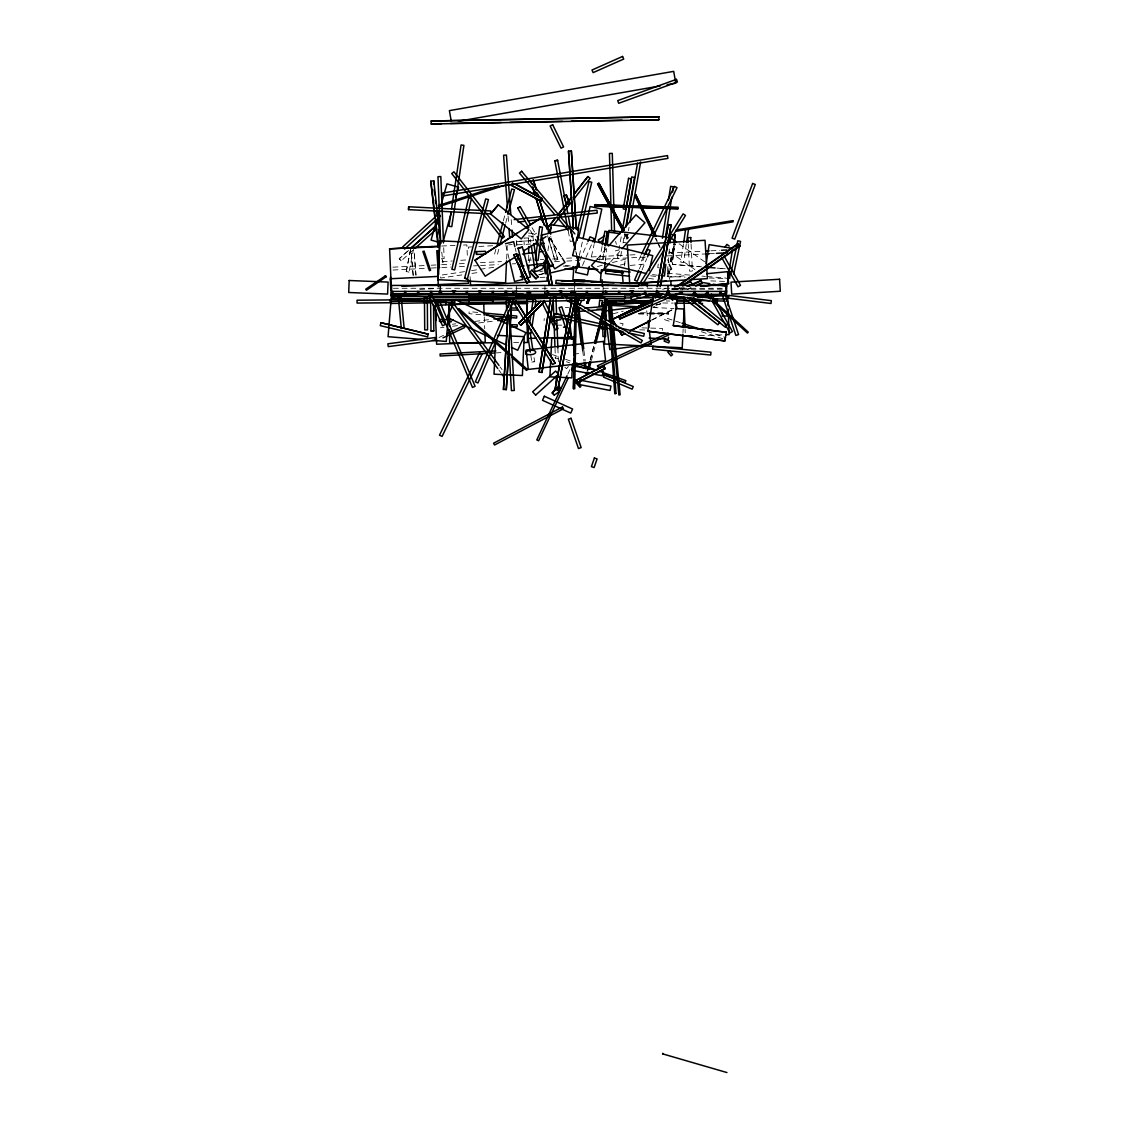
<?xml version="1.0" encoding="UTF-8"?>
<svg xmlns="http://www.w3.org/2000/svg" width="1129" height="1129" viewBox="0 0 1129 1129"><rect width="100%" height="100%" fill="white"/><g stroke="black" fill="none" stroke-linecap="round" stroke-linejoin="round"><path stroke-width="0.75" stroke-dasharray="5 3.75" d="M662.356 330.458L662.413 328.412L641.498 327.847M669.596 279.385L669.695 276.549L685.148 277.113M649.231 314.088L668.495 314.116L668.523 312.804L649.26 312.789M506.639 259.148L507.26 245.628M682.974 332.632L683.144 329.245M413.609 248.719L409.023 272.131L406.242 271.581L410.49 249.834M409.023 272.131L406.257 271.496M667.465 271.539L669.624 246.235M544.065 320.608L544.263 318.59M605.398 260.658L606.753 248.888M547.932 250.751L549.95 235.171M605.045 247.576L603.465 259.726L596.789 258.866M624.422 265.922L625.551 257.257M622.686 325.589L622.968 323.571L617.916 322.852M401.134 260.855L399.243 258.753L409.361 249.692L399.243 258.753L401.134 260.898L413.793 249.495M683.468 243.85L680.745 262.126L683.553 262.549L686.277 244.273M658.278 264.073L657.727 267.573L660.536 268.01M621.529 251.513L620.301 258.428L617.492 257.934L621.754 233.802M623.01 242.933L624.549 234.282M625.029 233.745L623.504 242.368L626.299 242.862M626.905 239.419L629.051 227.352M656.499 307.695L653.705 306.778L656.499 307.695L657.12 304.265M599.527 260.037L602.392 244.767M602.618 258.851L604.876 246.983M406.242 271.581L410.815 248.253M669.031 268.392L667.324 276.591L668.805 268.236M670.174 261.674L673.928 243.61M670.4 261.815L674.168 243.765M669.299 271.764L668.509 276.845L669.878 270.268M671.36 261.914L675.114 243.864M671.586 262.069L675.354 244.005M579.36 255.493L582.324 241.973M591.469 256.368L594.066 244.541M590.157 360.151L594.164 344.881L590.199 360.222M591.384 360.532L595.83 343.569M495.885 249.17L494.558 254.18L497.31 254.9L499.074 248.225M503.365 220.748L505.129 214.058M505.665 223.147L507.429 216.458M529.148 262.549L530.489 257.624M639.437 268.829L644.179 257.44M642.048 269.93L646.79 258.541M579.77 260.559L587.306 243.144M582.493 265.484L592.076 243.342M567.774 374.193L569.976 369.479M640.835 255.62L638.591 260.39L641.145 261.632L643.375 256.862M568.367 366.459L566.56 368.647L564.218 366.713M597.142 259.021L607.402 247.336M610.718 261.745L619.863 251.358M516.659 241.479L533.862 240.604L516.659 241.479L516.842 244.894M672.39 289.419L675.241 287.429M676.963 289.504L679.813 287.514M533.664 234.973L536.571 233.153M651.8 319.959L673.872 308.88M651.8 320.1L673.872 309.021M439.012 337.486L443.669 335.285M679.997 289.532L683.214 288.135M681.591 289.363L684.809 287.951M687.688 289.038L690.906 287.641M687.674 289.56L690.892 288.163M554.988 260.263L547.48 235.382L554.988 260.263L557.811 259.444L550.684 236.201M615.333 250.92L618.057 250.144M597.424 266.585L602.42 265.188M612.412 262.591L627.399 258.555M620.216 265.132L628.543 262.916M662.61 289.25L665.969 288.389M673.392 289.461L680.124 287.754M613.089 313.791L623.222 311.181M655.85 305.056L662.61 303.348L655.864 305.098M539.845 271.807L543.105 271.002M538.9 274.7L543.783 273.472M538.9 274.926L543.797 273.698M568.282 231.106L570.258 241.479L573.052 240.943M530.828 355.437L531.844 362.099L534.652 361.661L533.636 355.014M531.844 362.099L534.652 361.661M464.583 271.637L440.324 275.25L440.733 278.059L463.271 274.7M471.527 270.607L494.05 267.248M471.936 273.416L478.865 272.385M573.786 354.153L582.437 353.024M452.348 324.235L455.82 323.797M474.886 321.412L490.48 319.465M440.465 327.763L443.937 327.339M452.602 326.253L457.809 325.604M478.597 322.993L495.941 320.819M670.372 277.184L687.674 275.476M630.151 265.442L647.397 263.876M413.073 275.363L411.252 253.305L414.244 253.065L416.065 275.123M442.201 261.688L452.306 260.982M460.717 260.319L467.462 259.868M528.555 238.007L528.598 244.908M471.922 246.884L468.408 247.082L468.606 250.567M478.908 246.489L492.907 245.699M508.629 244.81L512.143 244.612M517.336 244.824L530.771 244.062M495.984 352.897L502.969 352.502M424.123 265.583L392.44 267.206L392.596 270.057L429.542 268.152M431.151 265.216L439.957 264.765M441.707 264.666L450.513 264.228M459.305 263.763L466.348 263.41M480.418 262.676L501.544 261.603M527.935 260.22L531.449 260.051M540.241 259.585L543.769 259.416M552.561 258.964L559.603 258.612M566.645 258.231L571.923 257.976M591.271 256.96L628.232 255.069M629.982 254.971L637.024 254.618M668.693 252.967L702.139 251.259M710.931 250.793L719.737 250.356M431.292 268.053L440.098 267.601M441.848 267.502L450.654 267.065M459.447 266.599L466.489 266.246M473.531 265.88L478.809 265.611M480.559 265.513L498.171 264.609M512.241 263.876L515.77 263.706M554.466 261.702L559.758 261.434M566.786 261.067L579.106 260.446M596.705 259.529L645.971 257.003M667.084 255.902L705.794 253.912M709.322 253.729L716.365 253.376M539.958 277.508L545.236 277.226M419.762 289.349L436.768 288.502M441.552 246.037L455.043 245.416M463.483 245.064L466.856 244.894L467.392 257.116M441.298 258.781L444.149 258.597L443.57 244.64M699.345 335.623L723.858 334.748M414.244 253.065L415.853 275.123M411.252 253.305L413.285 275.349M565.319 307.455L568.72 307.413M513.667 342.609L518.86 342.567M528.612 238.007L524.096 238.036L524.152 244.937M673.547 289.306L724.635 289.123M393.386 288.276L726.384 288.276M640.496 312.775L647.496 312.775M638.746 313.34L651.01 313.354M652.76 313.354L668.523 313.382M638.718 313.495L647.467 313.509M649.217 313.523L668.495 313.537M638.718 314.074L647.467 314.088M558.403 325.138L561.805 325.166M666.237 300.991L669.709 301.034M662.751 302.981L673.152 303.094M639.706 329.823L646.677 330.035M709.167 277.988L728.05 278.68M710.79 280.895L727.951 281.516M563.202 266.119L569.792 266.416M653.028 307.497L673.773 308.499M528.598 233.096L537.051 233.689M528.4 235.919L535.202 236.413M701.434 266.797L672.418 264.384L674.225 243.497L672.447 264.398L699.754 266.67M667.295 273.204L689.833 275.095M701.942 276.083L705.427 276.393M707.135 276.52L726.215 278.115M477.666 312.423L469.156 311.632L468.958 313.65L482.577 314.906M650.629 275.829L655.794 276.422M648.582 278.454L655.469 279.244M652.435 274.629L657.6 275.236M625.141 234.31L628.444 234.733M565.234 265.315L570.385 265.978M557.811 259.444L550.557 236.173M667.084 276.45L668.509 276.845M680.335 322.682L665.32 317.757L664.685 319.69L671.36 321.878M707.064 331.446L725.425 337.458M701.419 331.728L723.124 338.841M552.448 354.619L558.968 356.933M565.488 359.248L572.022 361.562M555.031 357.695L558.29 358.853M566.448 361.732L569.708 362.889M679.122 243.822L704.665 261.773M669.37 251.654L696.339 270.607M499.978 366.812L502.109 369.649M498.736 369.903L500.867 372.753M561.296 256.579L548.426 235.961L561.268 256.579M532.041 227.649L536.374 235.227M530.432 230.556L534.751 238.12M626.736 234.973L628.373 238.021M626.482 234.973L628.119 238.021M624.859 234.028L628.133 240.124M624.591 234.028L627.865 240.124M667.465 259.628L668.989 262.775M655.808 238.163L657.318 241.31M658.08 242.876L660.352 247.59M655.286 238.163L656.796 241.31M657.558 242.876L659.816 247.59M615.559 241.366L616.392 244.301M575.776 251.273L576.566 254.561L575.776 251.301M515.247 248.281L516.038 251.598M505.891 245.289L509.024 258.47M533.41 240.11L532.86 236.695L530.051 237.118L530.856 242.227M646.705 310.757L647.778 319.154M583.947 350.554L585.203 361.097M582.733 350.696L583.989 361.238M441.749 252.148L442.921 262.577L441.693 257.426M511.197 219.605L511.705 226.59M508.106 216.331L508.742 225.052M470.101 276.732L470.285 280.218M691.075 244.217L692.43 271.002L689.593 271.2L688.238 244.358M484.242 316.91L484.722 328.751M557.867 347.958L558.375 362.042M555.031 348.071L555.412 358.641M685.091 329.372L685.218 332.759M516.602 240.576L516.715 245.586M528.739 255.239L528.711 260.418M668.523 312.804L668.495 314.116M603.112 285.425L603.112 289.913M574.52 285.425L574.52 289.913M544.912 285.425L544.912 289.913M516.32 285.425L516.32 289.913M683.624 287.853L671.515 289.066L683.624 287.909M725.326 268.787L716.802 268.067L725.354 268.801"/><path stroke-width="1.5" d="M391.608 291.296L391.608 294.246L644.476 294.246L644.476 291.409M624.789 302.346L624.789 300.314L604.382 300.3M726.384 285.524L726.384 294.359L682.184 294.246L682.184 291.409M682.664 286.004L739.763 246.15L738.041 243.596L676.666 286.441M739.763 246.15L738.041 243.596M544.898 296.08L544.884 293.766L544.898 296.08L516.306 296.518L516.32 291.409M668.185 293.286L668.199 290.435M726.582 293.385L726.596 290.534M430.064 299.114L430.064 297.209M431.8 297.125L507.923 297.661L507.909 299.75L433.508 299.227M435.921 320.735L436.006 309.388M436.02 306.142L436.048 301.274L445.786 301.33L445.757 304.59M439.915 293.653L439.943 290.816M513.554 291.578L513.512 294.457L478.47 294.09M602.096 279.738L602.322 286.413M573.433 388.658L575.226 297.322L576.51 297.463L574.717 388.813L573.433 388.658L574.082 358.923M574.153 355.409L575.155 304.463M726.836 301.118L726.893 299.086L712.836 298.776M682.833 291.663L619.962 318.985L618.72 316.684L652.59 301.443M619.962 318.985L618.734 316.162M695.732 286.06L702.182 283.252L700.954 280.429L688.055 286.032M702.182 283.252L700.954 280.429M601.404 326.761L601.348 328.807L606.583 328.948M594.644 206.127L594.701 204.645L678.106 207.242L678.035 208.724L594.644 206.127L678.035 208.724M727.951 281.516L728.05 278.68M608.658 285.383L555.934 283.393L556.047 280.359L647.425 283.802L647.312 286.851M555.934 283.393L638.548 286.23M647.425 283.802L642.147 283.887M576.411 380.191L603.775 365.951L605.102 368.703L577.752 382.59L576.411 380.191L603.775 365.951M577.752 382.59L576.425 379.824M573.08 266.557L572.967 269.394L564.726 269.027M506.568 260.841L505.566 282.829L438.052 279.724L439.816 240.844L502.151 243.695M438.066 279.724L439.83 240.844M495.617 340.379L494.022 374.193L522.374 375.534L524.223 336.64L510.872 336.019M550.726 359.925L549.922 376.832L571.796 377.862L572.431 364.342M550.881 356.552L551.756 337.952L573.645 338.982L573.32 345.742M408.557 209.599L408.698 206.762L490.748 210.954L490.55 213.833L408.515 209.641L408.698 206.762M682.226 347.817L682.904 334.297M683.228 327.579L684.146 309.007L675.495 308.612M616.66 326.648L612.341 319.422L653.324 298.846M625 333.549L621.839 335.13L619.256 330.741M667.507 291.875L672.701 300.37M677.033 307.3L675.297 304.463M508.078 314.172L503.463 389.477L508.233 310.588M508.445 307.074L508.981 298.324L511.818 298.479M508.502 307.159L508.981 298.324M511.493 303.743L506.3 389.646L503.407 389.392M506.3 389.646L511.55 303.828L527.201 303.56L527.285 315.414M668.495 337.19L668.368 339.222L649.133 338.023M507.923 297.661L431.786 297.223M601.305 269.817L600.416 281.813L572.925 279.738L573.8 267.799L577.229 268.095M669.934 242.89L670.668 234.465M674.366 241.761L674.973 234.804L672.08 234.564M674.239 243.525L675.001 234.818M690.736 237.57L687.9 237.669L688.154 242.735M729.687 278.411L730.181 272.272M572.135 292.594L571.81 295.417L558.7 293.907M605.186 262.323L604.396 269.055L630.151 272.047M607.162 245.529L608.926 230.401L667.281 237.189M665.828 264.257L664.445 276.026L661.015 275.631M668.213 244.104L668.594 240.731M550.162 233.435L551.291 224.77L578.725 228.312L577.145 240.449M605.243 245.854L607.049 231.967L620.202 233.675M717.409 299.086L716.901 301.965L717.409 299.086L680.18 294.062M601.094 320.424L600.797 322.428L605.85 323.148M434.679 226.929L410.617 248.563L434.679 226.929L436.57 229.074M451.05 212.407L448.947 226.266L451.783 226.661L463.92 145.359L461.084 144.964L451.529 208.964M683.722 242.213L685.698 228.919L688.521 229.356L686.531 242.636M529.176 326.126L528.132 332.999L530.94 333.422L531.463 329.993M529.699 322.682L531.011 314.088M531.533 310.644L533.1 300.328M531.985 326.549L534.342 311.068M534.864 307.638L535.908 300.751M539.126 372.048L550.726 297.506L539.126 372.048L541.991 372.471L544.94 353.405M541.991 372.471L552.928 301.415M545.476 349.934L552.998 301.401M611.946 323.317L610.069 304.082L611.297 303.842L613.315 324.954M611.297 303.842L610.069 304.082M726.286 332.124L724.917 340.916L647.82 331.206L653.254 296.518L677.344 299.538L673.265 325.604L726.286 332.279L673.265 325.604M662.413 238.219L667.084 208.823M668.453 200.228L670.654 186.37L673.463 186.864L672.63 192.001M665.489 236.935L671.811 197.18M706.161 263.65L709.153 244.668L732.679 248.38M727.203 282.843L726.667 286.3L713.218 284.183M727.768 279.413L732.396 250.088M609.35 302.318L608.136 302.403L609.533 321.68M622.023 232.094L631.718 176.957L634.512 177.436L625.748 227.395M615.982 393.457L614.769 393.541L615.997 393.344L609.364 302.205M572.883 365.937L572.135 370.368L572.883 365.937L596.662 370.185M626.567 225.137L637.56 163.126M629.968 222.187L640.665 161.899M655.215 298.211L655.822 294.796M657.346 286.23L668.283 224.6L671.078 225.01L660.451 285.439M655.526 297.012L656.739 290.153M657.346 286.738L668.283 224.6M658.334 296.913L658.941 293.484M660.155 286.639L671.078 225.01M658.334 297.421L658.941 293.992M602.322 244.781L604.89 231.219L607.67 231.727L605.116 245.289M574.167 303.757L557.825 390.154L554.974 389.618L571.641 301.485M555.045 389.632L571.711 301.514M557.768 390.14L574.816 300.3M604.622 374.588L633.256 386.555L632.155 389.166L603.549 377.157L604.636 374.532M730.844 273.627L737.787 240.787L740.568 241.38L733.624 274.206M578.994 257.172L575.663 272.371L587.405 274.94L589.253 266.5M583.058 238.6L590.086 206.508L601.813 209.077L594.418 242.862M577.469 230.358L588.985 181.571L591.751 182.221L578.655 237.753M428.244 333.958L427.566 336.894L380.275 325.646L380.939 322.711L428.244 334.17L380.939 322.711M572.629 255.535L577.145 237.118L604.029 243.709M604.029 243.695L652.774 255.648L649.076 270.706M587.941 368.633L589.719 361.844M594.602 343.188L599.047 326.225M599.936 322.823L606.174 299.072L607.346 299.383L595.787 343.498M587.532 370.397L589.761 361.915M594.644 343.258L606.174 299.072M589.155 369.014L590.89 362.155M497.197 244.146L502.927 222.427M505.566 212.393L511.733 188.98L514.485 189.714L508.304 213.113M499.949 244.88L505.227 224.812M464.64 278.186L485.696 198.887L488.434 199.607L467.392 278.919L464.64 278.186L467.392 278.919M436.217 221.905L431.066 240.082L439.322 242.41M438.094 215.286L439.491 210.333M440.903 205.379L446.985 183.886L458.543 187.174L455.735 197.081M443.09 241.705L451.05 213.607M662.596 1053.865L726.949 1072.55M663.005 1054.02L662.765 1053.272M547.142 272.724L549.343 284.804L552.137 284.325L549.978 272.075M552.293 393.005C559.278 381.8 565.643 388.686 554.268 395.037L552.293 393.005L555.623 389.717M554.268 395.037L552.349 392.836M724.79 339.392L725.425 337.458M666.392 281.121L642.274 283.252M535.626 395.122L558.601 374.32L555.595 371.032L532.634 391.819L535.654 395.051M638.704 270.424L634.611 280.161L637.222 281.262L641.328 271.524M645.534 254.194L647.594 249.326L650.205 250.426L647.467 256.918M514.245 299.03L511.564 297.858L475.337 381.842L477.934 382.957L513.455 300.596M587.969 241.578L590.03 236.822L594.122 238.6L592.753 241.761M589.013 297.774L586.699 302.854L587.814 303.362L586.77 302.882L589.084 297.802L590.185 298.31L587.814 303.362M567.026 375.759L536.797 439.901L538.632 440.762L568.127 378.159M482.027 354.153L442.074 436.415L439.52 435.173L479.486 352.911L481.998 354.167M641.597 254.053L674.422 186.37L677.019 187.654L644.151 255.281M577.399 302.967L579.248 299.213M579.332 305.465L581.788 300.455M515.967 184.323L542.16 198.549L540.904 201.004L511.381 185.311L512.637 182.87M540.664 201.216L542.16 198.549M561.649 297.463L563.046 294.951L642.359 340.478L640.947 342.934L566.208 300.032M638.52 285.595L665.447 242.255M668.227 237.782L683.087 213.889L685.501 215.413L666.929 245.275M641.865 285.595L664.148 249.721M498.552 185.989L438.504 205.52L438.927 206.607M724.945 247.138L726.907 244.4L729.207 246.051M547.988 227.55L555.524 217.897L546.93 228.919M557.684 215.145L571.697 197.222L557.712 215.145M587.884 176.561L573.871 194.47L587.856 176.561L590.114 178.297L573.927 198.972M548.073 232.052L551.319 227.917M553.45 225.165L571.796 201.724M692.218 300.314L693.968 298.127L727.217 325.067L725.411 327.283L692.176 300.328L693.996 298.112M490.607 214.002L498.27 204.772L528.908 229.681L521.259 238.911L490.663 214.073L498.312 204.843M596.027 260.347L591.441 265.527L600.487 273.458L609.604 263.057M608.545 246.037L635.923 214.849L644.941 222.766L622.121 248.747M526.537 370.354L527.356 369.465L459.037 308.64L458.233 309.558L509.475 355.169M712.851 301.203L747.426 333.041L748.245 332.152L705.992 293.244M521.612 171.283L574.873 233.915M524.477 321.61L520.794 325.293L518.705 323.303L540.805 301.203M539.662 302.417L518.705 323.303M520.794 325.293L544.122 301.965L526.933 319.154M438.475 214.03L402.672 246.941L404.591 249.043L440.381 216.119L438.362 214.044L440.381 216.119M529.811 272.033L531.971 270.113L538.096 276.873L535.936 278.778L529.811 272.033L535.993 278.778M415.063 248.352L436.57 229.032M511.381 185.311L540.904 201.004M573.927 380.417L574.844 379.612L580.885 386.443L579.981 387.247L573.927 380.417L574.844 379.612M521.697 171.185L519.467 173.104L554.593 214.411M497.734 368.506L449.836 303.32L452.164 301.655L498.99 365.401M666.674 293.413L669.525 291.423M665.249 294.895L669.525 291.903M678.092 285.919L738.041 244.076M684.089 284.522L739.763 245.67M385.441 275.815L365.74 289.222L366.431 290.224L386.118 276.817L385.441 275.815L386.118 276.817M519.171 254.434L485.202 276.196L474.984 260.22L540.551 218.236L550.783 234.211M474.984 260.234L517.237 233.167M525.973 227.578L540.551 218.236M513.85 254.858L526.721 283.083L513.85 254.858L516.574 253.602L529.445 281.827L526.721 283.083M516.574 253.602L529.275 281.925M524.802 250.229L537.545 242.072M540.382 240.265L546.041 236.624M604.622 235.919L598.201 240.011L599.725 242.41L603.578 239.955M516.828 302.205L555.129 363.044L552.645 364.554L512.467 300.766M528.824 227.649L517.717 208.103L520.286 206.776L530.447 224.742M517.816 208.188L520.286 206.776M553.309 265.16L550.754 266.486L553.309 265.16L540.509 242.622M724.141 256.1L740.497 285.383L738.027 286.78L721.657 257.483M622.954 230.993L597.608 183.829L598.934 183.251L624.295 230.415M577.766 382.223L605.116 368.336M656.485 297.266L662.794 294.104M612.327 319.563L653.324 299.002M656.471 297.421L662.779 294.246M621.853 334.988L625 333.408M650.233 320.749L629.728 331.037L650.219 320.89M654.524 236.596L634.865 195.74L635.937 195.204L656.132 236.06M634.865 195.74L636.46 195.204M670.414 269.591L671.487 269.055L669.215 264.341M476.382 251.584L476.509 254.406L485.611 254.138L485.526 251.301L476.382 251.584L476.509 254.406M446.759 333.789L463.821 325.674L464.696 327.509L442.977 337.839M597.509 365.782L668.1 332.97M668.961 334.805L598.356 367.617L597.509 365.768M534.059 268.914C544.192 260.658 548.299 269.224 535.231 271.496L534.116 268.914M428.921 295.643L431.532 294.5L445.122 324.616L442.512 325.759L428.949 295.671M526.904 282.97L529.445 281.827M660.648 297.943L668.707 294.429M618.72 316.684L670.301 294.26M689.65 285.849L700.94 280.952M619.976 318.463L650.6 305.155M668.34 297.449L676.398 293.935M697.355 284.833L702.196 282.73M674.902 296.108L717.042 301.895M566.363 194.978L563.724 195.994L566.758 204.363L569.595 203.545L566.363 194.978L569.595 203.545M566.758 204.363L569.397 203.347M438.885 206.678L507.26 184.436M568.663 337.176L571.359 336.301M524.759 273.246L518.07 248.239L522.374 247.096L530.404 277.071L526.1 278.228M522.402 247.166L518.07 248.239M601.898 270L605.229 269.055M645.788 293.484L630.645 297.294L631.337 300.046L654.891 294.104M674.38 286.286L691.202 282.038L691.894 284.79L686.855 286.06M606.315 315.443L602.942 316.346L603.436 318.307M520.271 276.676L523.531 275.871M505.482 243.681L513.667 241.733L514.852 246.658M541.468 235.128L570.272 228.27L575.381 249.636L570.258 228.298M522.727 279.498L514.542 281.474L509.433 260.079M576.961 256.212L579.318 266.063L550.529 272.922L541.483 235.114M553.464 297.957L550.67 297.52M551.982 318.505L552.914 321.229L551.982 318.505L560.831 316.769M552.518 321.285L560.972 319.606M557.627 160.247L554.847 160.84L557.627 160.247L567.802 213.494M458.374 121.255L660.239 85.917M667.14 84.717L675.763 83.207L673.703 71.367L449.398 110.628L451.163 120.761M552.18 284.169L549.386 284.663L548.129 277.748M533.862 243.525L537.418 267.39L534.553 267.813L531.293 245.642M531.971 270.113L538.096 276.873M522.487 254.053L536.176 252.303M539.591 251.866L543.007 251.428M524.011 265.964L518.874 266.627L518.451 263.212M527.426 265.527L546.238 263.128L545.363 256.325M572.29 315.189L577.469 314.497L581.35 344.67M640.905 306.396L604.819 311.025L605.906 319.408M651.01 344.26L609.787 349.553L606.329 322.725M493.952 319.027L502.617 317.941M497.677 320.608L508.078 319.309M514.175 219.59L596.945 210.22L597.255 213.028L528.259 220.847M517.929 222.018L524.914 221.298M434.848 217.714L430.77 181.19L433.804 180.852L440.79 243.455M430.77 181.19L438.786 247.195M433.804 180.852L433.55 184.408M526.015 351.528C538.279 346.998 539.38 356.439 526.297 354.365L526.015 351.528L526.297 354.365M706.712 273.726L727.485 271.68L728.628 283.633L700.94 286.258M700.94 286.202L728.628 283.633M555.129 363.044L515.798 300.737M581.195 308.386L574.478 308.838L574.703 311.731L584.766 310.941M584.54 308.048L602.985 306.679L603.211 309.501L588.124 310.687M573.377 229.145L568.508 151.103L571.387 150.947L576.256 228.989M528.781 269.027L528.809 265.583M621.063 283.097L629.841 283.435L686.672 279.921M690.129 279.696L707.403 278.637L705.032 240.279L627.315 245.092L629.686 283.45M534.102 243.878L537.475 243.681M540.819 243.497L544.192 243.299M495.871 350.879L440.056 353.984L440.169 356.016L487.276 353.391M490.762 353.194L494.248 352.996M705.653 251.075L709.181 250.892M721.487 250.257L726.766 249.975L726.907 252.811L716.351 253.362M705.794 253.898L709.322 253.729M438.193 246.164L389.59 248.817L391.269 286.667M389.59 248.832L438.207 246.686M401.811 286.202L468.549 283.252L468.394 279.766M652.816 300.441L602.293 302.628L602.392 304.675L645.929 302.77L602.378 304.661M435.074 305.338L483.706 303.376L484.172 315.217M454.013 343.541L436.641 344.232L435.145 307.032M457.485 343.399L485.272 342.285L484.99 335.511M697.934 296.729L727.697 295.657L728.064 305.804M685.331 336.132L692.331 335.892M725.608 334.678L729.108 334.565L728.191 309.191M584.878 280.161L574.534 280.486L574.703 285.609M517.195 291.353C508.713 290.605 515.657 297.788 520.794 294.076M526.763 299.538L535.414 299.312M566.546 298.508L604.608 297.534L605.61 336.442L602.971 336.513L602.265 309.05L597.086 309.177M536.275 338.234L527.765 338.446L527.243 318.152M539.676 338.135L575.409 337.232L575.226 330.36M391.255 294.979L431.207 294.09L391.255 294.979L391.184 292.143M431.165 121.001L658.828 116.753L431.165 121.001L431.222 123.992L658.884 119.745L658.828 116.753M441.721 123.611L431.222 123.992M450.471 123.442L501.262 122.496M510.026 122.341L562.567 121.353M571.316 121.198L622.107 120.253M630.857 120.083L658.884 119.745M575.663 292.058L572.149 292.129L572.191 294.965L605.652 294.344L605.596 291.522L602.082 291.592M726.935 295.121L702.605 295.586L702.647 297.604M430.869 302.755L391.071 303.461L391.043 301.443L468.888 300.046L468.93 302.078L460.279 302.233M434.326 302.699L455.086 302.318M523.023 294.104L516.292 294.203L516.306 296.518M516.32 295.304L544.898 294.867M430.558 297.887L430.996 330.938L433.846 330.896L433.494 304.802M430.996 330.938L433.832 330.91M511.381 308.062L517.336 307.991L517.35 310.023L511.409 310.094M629.954 290.957L633.425 290.929M629.982 293.794L633.454 293.752M424.448 296.828L427.298 296.8L427.552 329.866L424.716 329.894L424.448 296.828L427.284 296.828M640.298 295.798L624.718 295.925L624.732 297.943L631.661 297.901M645.478 295.756L661.058 295.643M671.43 295.558L676.624 295.516M688.732 295.417L702.577 295.318L702.591 297.336L697.412 297.379M636.841 297.858L652.421 297.731M669.723 297.59L685.289 297.477M506.427 303.729L449.328 304.181L449.511 326.196M496.365 342.736L449.638 343.117L449.54 329.569M524.039 342.524L527.511 342.496L527.342 322.188M598.934 183.251L624.027 230.415M597.608 183.829L622.404 229.469M571.33 291.395L574.859 291.381M516.715 294.288L391.608 294.457L391.608 291.607M640.044 294.133L544.912 294.26L544.912 291.409M648.865 294.133L661.199 294.104M692.91 294.076L696.438 294.062M719.342 294.048L726.384 294.034M527.172 292.623L530.616 292.623M527.172 293.032L530.616 293.032M515.671 295.911L468.944 295.897L468.944 297.915L546.817 297.957L546.817 295.925L526.058 295.911M562.976 298.141L507.909 298.169L507.909 300.201M568.141 298.127L575.028 298.127M436.062 301.288L445.786 301.344M509.786 324.771L517.223 324.827L517.209 326.86L511.254 326.817M563.498 327.198L566.899 327.227M452.207 290.986L455.721 291.014M478.498 291.254L481.998 291.296M504.79 291.536L508.29 291.564M452.179 293.822L455.693 293.808M562.397 297.901L546.831 297.731L546.845 295.713L624.704 296.546L624.69 298.578L567.591 297.957M652.407 300.836L624.718 300.526L624.704 302.558L647.199 302.812M676.624 301.104L688.732 301.245M692.204 301.274L700.841 301.372M674.86 303.108L695.633 303.348M699.091 303.376L702.548 303.419M493.204 300.822L468.987 300.483L468.958 302.516L507.02 303.052M512.241 301.118L527.808 301.33M512.213 303.137L527.779 303.348M670.668 297.788L684.724 298.127M688.238 298.211L693.502 298.324M677.654 299.975L709.28 300.709M716.308 300.878L725.086 301.076M453.279 319.761L439.548 319.408L439.491 321.426L444.643 321.567M448.072 321.652L451.501 321.737M601.63 205.139L631.167 206.057M638.111 206.268L665.912 207.129M561.311 280.839L584.159 281.7M591.187 281.968L614.035 282.829M497.536 335.384L507.542 335.849M639.212 306.792L606.372 305.197L604.467 343.978L682.241 347.788M587.546 268.815L597.862 269.619L575.522 266.642M430.615 301.118L391.241 297.901L388.066 336.696L422.302 339.49M434.03 301.401L449.441 302.657L446.265 341.452L432.576 340.337M706.585 267.234L715.109 267.94M484.468 313.043L504.889 314.949M509.998 315.414L516.8 316.049L516.616 318.068L485.978 315.231M623.053 272.668L605.807 270.692L605.497 273.528L629.615 276.28M559.024 291.099L562.313 291.465M602.957 270.184L623.547 272.837M530.545 180.569L531.561 183.886M556.371 313.975L559.857 314.469M566.829 315.471L570.314 315.979M668.283 225.094L671.078 225.504M703.155 282.603L709.873 283.661M600.021 370.735L603.451 371.385L602.66 375.774L592.485 373.967M572.107 370.326L589.098 373.374M613.386 326.648L555.002 313.693L554.395 316.501L623.081 331.7M618.537 327.749L644.292 333.492L643.685 336.259L628.232 332.843M572.629 255.521L646.578 273.641M587.094 372.09L588.223 372.33M503.929 376.987L501.855 374.151M682.015 323.233L703.72 330.345M683.045 325.702L689.734 327.904M575.282 362.719L596.479 370.227M599.739 371.385L625.833 380.628L625.156 382.548L602.322 374.447M572.967 364.046L586.022 368.675M507.104 323.868L455.368 299.721L447.126 317.362L506.709 345.164M510.237 325.335L525.916 332.66L517.689 350.286L511.409 347.365M514.175 183.702L541.92 198.775M571.33 150.919L576.213 228.961M568.508 151.103L573.433 229.173M670.612 237.838L676.313 241.846M687.279 297.252L719.625 322.555L717.875 324.785L684.174 298.423M512.086 357.498L526.551 370.368M710.296 298.945L705.188 294.246M556.936 216.994L568.183 230.415M484.016 210.474L453.957 171.791L451.727 173.541L502.179 238.459L504.423 236.723L486.162 213.24M562.2 258.061L564.98 262.478L554.776 268.843L552.025 264.426M612.341 319.422L616.66 326.493M619.256 330.882L621.839 335.13M537.122 236.638L538.815 239.63M535.513 239.531L550.853 266.571M710.691 298.62L709.012 295.643L711.524 294.217L732.453 331.545L729.983 332.928L712.399 301.57M603.761 366.318L605.102 368.703M544.136 300.512L557.994 328.61L555.369 329.866L542.357 303.32M635.937 195.204L655.596 236.06M635.387 195.74L647.496 220.889M649.006 224.022L652.788 231.882M424.01 250.991L430.586 270.297L429.443 270.678L422.853 251.386M567.647 324.856L561.79 306.806L559.081 307.681L568.677 337.204L571.373 336.329L568.706 328.102M533.368 179.751L536.43 189.714M539.479 199.664L549.668 232.87M533.241 179.723L536.303 189.686M537.319 193.017L538.335 196.333M539.352 199.65L549.541 232.856M532.705 187.231L534.751 193.863M536.275 198.845L543.402 222.088M532.578 187.216L535.132 195.515M536.148 198.831L544.291 225.391M576.947 256.227L579.318 266.091M519.185 264.708L522.713 279.526M568.452 216.853L570.427 227.211M554.833 160.784L567.308 226.04M548.045 261.872L552.137 284.325M532.874 350.032L530.334 333.408L527.525 333.831L530.32 352.121M647.99 320.805L648.85 327.537M649.288 330.853L651.01 344.274M569.693 322.301L571.838 339.081M517.364 254.702L518.013 259.811M577.907 300.074L578.33 303.645M578.74 307.032L583.749 348.903M585.401 362.734L586.036 368.054M576.693 300.215L582.747 350.794M584.187 362.889L584.822 368.195M544.912 260.362L546.408 273.627L545.194 273.768L543.882 262.154M586.657 373.276L585.443 373.332M434.129 189.616L434.707 194.837M435.286 200.059L435.681 203.53M436.457 210.488L436.838 213.96M437.417 219.181L438.01 224.389M438.588 229.61L439.167 234.832M435.229 221.185L438.137 247.265M439.844 291.056L439.901 293.935M670.697 280.514L671.19 285.665M613.682 328.327L620.131 394.797L618.904 395.023L612.468 328.44M404.154 328.327L401.148 297.139L398.325 297.435L401.331 328.595M622.051 271.256L623.166 283.21M510.802 214.369L506.427 155.054L503.59 155.266L507.457 207.595M511.973 230.076L512.481 237.048L509.645 237.259L509.01 228.538M507.725 211.095L507.979 214.581M609.787 325.194L614.769 393.541M439.223 267.629L437.996 250.68L436.782 250.765L438.518 274.502M509.856 315.076L514.274 390.465L511.437 390.62L508.572 341.508M506.201 301.231L506.681 310.08M507.02 315.245L507.5 324.079M546.873 256.636L548.242 281.05L470.581 285.454L470.299 280.218M547 277.141L547.142 279.964M690.736 237.513L690.99 242.594M438.377 286.724L437.883 276.422L390.281 278.75L390.874 290.746M443.499 242.961L440.804 176.561L437.967 176.674L440.663 243.074M556.583 314.61L555.948 297.012L553.083 297.153L554.946 346.349M556.809 319.86L557.853 348M559.123 381.348L559.363 388.404M556.089 376.183L556.399 384.989M683.934 297.237L685.035 327.678M614.529 232.066L612.285 153.375L609.448 153.459L611.636 230.401M547.113 290.506L547.198 293.399M574.689 309.755L574.83 314.906M526.806 301.231L527.158 314.765M727.203 311.152L727.302 316.021L722.433 316.134L722.362 312.888M603.013 291.748L603.069 294.598L574.492 295.248L574.421 292.397M390.507 276.859L390.563 279.71M433.395 297.844L433.423 301.33M668.128 290.619L668.142 293.455M605.666 291.169L605.694 294.006M528.682 246.616L528.668 253.517M524.181 250.102L524.223 255.281M726.384 286.272L726.399 289.123M724.917 340.916L647.82 331.206M725.171 291.409L725.171 294.246M721.121 291.409L721.121 294.246M719.907 291.409L719.907 294.246M708.137 291.409L708.137 294.246M706.923 291.409L706.923 294.246M695.168 291.409L695.168 294.246M693.954 291.409L693.954 294.246M680.97 291.409L680.97 294.246L667.987 294.246L667.987 285.425M669.215 291.409L669.215 294.246M669.003 291.409L669.003 294.246M666.773 291.409L666.773 294.246L645.689 294.246L645.689 291.409M658.673 291.409L658.673 294.246M657.445 291.409L657.445 294.246M632.706 291.409L632.706 294.246M631.492 291.409L631.492 294.246M619.736 291.409L619.736 294.246M618.523 291.409L618.523 294.246M606.753 291.409L606.753 294.246M603.112 291.409L603.112 294.246M587.489 291.409L587.489 294.246M586.276 291.409L586.276 294.246M574.52 291.409L574.52 294.246M570.865 291.409L570.865 294.246M561.536 291.409L561.536 294.246M560.323 291.409L560.323 294.246M548.567 291.409L548.567 294.246M529.303 291.409L529.303 294.246M528.076 291.409L528.076 294.246M512.679 291.409L512.679 294.246M506.385 291.409L506.385 294.246M505.171 291.409L505.171 294.246M493.415 291.409L493.415 294.246M492.188 291.409L492.188 294.246M480.432 291.409L480.432 294.246M479.218 291.409L479.218 294.246M467.448 291.409L467.448 294.246M466.235 291.409L466.235 294.246M454.479 291.409L454.479 294.246M453.265 291.409L453.265 294.246M441.495 291.409L441.495 294.246M440.282 285.425L440.282 294.246M439.266 291.409L439.068 294.246M431.772 291.409L431.772 294.246M430.544 291.409L430.544 294.246M418.788 291.409L418.788 294.246M417.575 291.409L417.575 294.246M405.819 291.409L405.819 294.246M404.591 291.409L404.591 294.246M392.836 291.409L392.836 294.246M349.186 280.5L348.706 292.496L387.6 294.076L388.094 282.081L349.186 280.5M652.858 346.377L652.576 349.2L710.691 355.042L710.974 352.206L652.858 346.377M599.654 300.3L599.09 305.86L601.912 306.157L602.491 300.596L599.654 300.3M728.897 295.403L728.544 298.225L771.008 303.489L771.347 300.667L728.897 295.403M539.648 226.83L535.259 260.009L538.067 260.39L542.47 227.211L539.648 226.83M628.557 178.354L623.222 208.921L626.016 209.415L631.351 178.848L628.557 178.354M580.475 380.247L579.629 384.622L610.112 390.436L610.944 386.062L580.475 380.247M468.761 197.617L451.868 269.238L454.634 269.902L471.527 198.281L468.761 197.617M594.404 457.993L591.413 466.616L594.094 467.547L597.086 458.924L594.404 457.993M752.634 183.477L732.086 238.134L734.739 239.136L755.287 184.479L752.634 183.477M664.896 339.279L664.162 341.17L668.721 342.906L669.441 341.014L664.896 339.279M506.088 299.481L508.925 299.326L506.088 299.481M544.333 396.237L542.499 400.301L570.752 413.101L572.601 409.037L544.333 396.237M669.441 350.907L667.888 352.22L671.035 355.931L672.574 354.619L669.441 350.907M562.51 406.962L493.585 443.217L494.53 445.009L563.442 408.769L562.51 406.962M552.674 124.726L550.133 125.982L561.042 148.181L563.583 146.925L552.674 124.726M622.559 56.45L591.991 70.026L593.134 72.623L623.716 59.047L622.559 56.45M439.873 301.937L437.262 303.052L472.472 387.43L475.097 386.301L439.873 301.937M676.469 79.326L617.732 100.608L618.706 103.275L677.428 81.994L676.469 79.397M571.034 418.28L568.353 419.212L578.471 448.538L581.153 447.606L571.034 418.28M724.959 294.02L722.264 294.923L735.896 335.454L738.578 334.551L724.959 294.02M667.451 155.59L442.836 193.003L443.316 195.867L667.916 158.385L667.451 155.59M732.848 220.649L676.229 229.977L676.426 231.191L733.046 221.848L732.848 220.649M435.117 337.543L387.868 343.809L388.235 346.631L435.484 340.365L435.117 337.543M577.695 298.324L576.496 298.564L577.695 298.324M603.422 341.424L526.128 350.061L528.287 369.409L605.567 360.772L603.394 341.424M779.589 279.258L730.999 282.137L731.719 294.133L780.294 291.254L779.589 279.258M429.895 298.437L390.973 299.326L391.015 301.358L429.937 300.469L429.895 298.437M584.046 297.506L492.611 299.58L492.696 302.417L584.116 300.342L584.032 297.491M390.112 299.905L357.06 300.215L357.089 303.066L390.14 302.741L390.112 299.905M468.916 294.471L391.057 294.57L391.057 296.602L468.916 296.504L468.916 294.471M726.384 285.425L391.622 285.425L391.622 291.409L726.384 291.409L726.384 285.425M616.293 302.332L606.09 302.332L616.293 302.346"/></g></svg>
